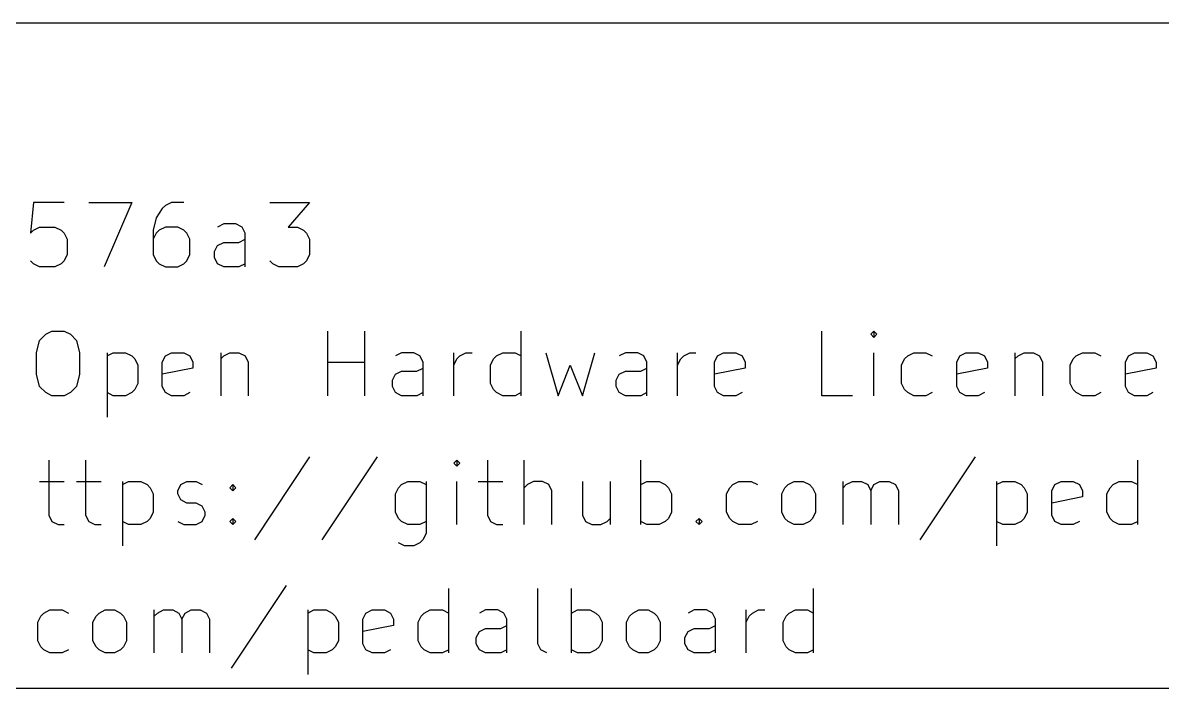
# Model space of a CAD drawing. Extents: x 0.4 to 11.3, y -7.9 to -0.4.
# Drawn here: x 7.691 to 8.736, y -7.146 to -6.536 of the extents above; entities that cross this region are included whole.
import ezdxf

# ---------------------------------------------------------------- set-up
doc = ezdxf.new("R2010")
doc.units = 0
doc.header["$MEASUREMENT"] = 0
doc.layers.add('RED2', color=1, linetype='CONTINUOUS')

msp = doc.modelspace()

# ---------------------------------------------------------------- linework, layer by layer
at = {"layer": 'RED2', "linetype": 'CONTINUOUS'}
for p, q in [((6.9686, -6.5357), (11.2206, -6.5357)), ((7.7008, -6.7005), (7.698, -6.7286)), ((7.7289, -6.7005), (7.7008, -6.7005)), ((7.7514, -6.7005), (7.7908, -6.7005)), ((7.7908, -6.7005), (7.7655, -6.7596)), ((7.8189, -6.7061), (7.8133, -6.7146)), ((7.8217, -6.7033), (7.8189, -6.7061)), ((7.8274, -6.7005), (7.8217, -6.7033)), ((7.8386, -6.7005), (7.8274, -6.7005)), ((7.9174, -6.7005), (7.9539, -6.7005)), ((7.9539, -6.7005), (7.9342, -6.723)), ((7.8133, -6.7146), (7.8105, -6.7258)), ((7.698, -6.7286), (7.7008, -6.7258)), ((7.7008, -6.7258), (7.7064, -6.723)), ((7.7064, -6.723), (7.7205, -6.723)), ((7.7205, -6.723), (7.7261, -6.7258)), ((7.7261, -6.7258), (7.7289, -6.7286)), ((7.8105, -6.7258), (7.8105, -6.7483)), ((7.8161, -6.7258), (7.8133, -6.7286)), ((7.8217, -6.723), (7.8161, -6.7258)), ((7.833, -6.723), (7.8217, -6.723)), ((7.8386, -6.7258), (7.833, -6.723)), ((7.8414, -6.7286), (7.8386, -6.7258)), ((7.8752, -6.7202), (7.8696, -6.723)), ((7.8864, -6.7202), (7.8752, -6.7202)), ((7.892, -6.723), (7.8864, -6.7202)), ((7.8949, -6.7286), (7.892, -6.723)), ((7.9342, -6.723), (7.9427, -6.723)), ((7.9427, -6.723), (7.9483, -6.7258)), ((7.9483, -6.7258), (7.9511, -6.7286)), ((7.7289, -6.7286), (7.7318, -6.7343)), ((7.7318, -6.7343), (7.7318, -6.7483)), ((7.8133, -6.7286), (7.8105, -6.7343)), ((7.8442, -6.7343), (7.8414, -6.7286)), ((7.8442, -6.7483), (7.8442, -6.7343)), ((7.8696, -6.7399), (7.8752, -6.7371)), ((7.8752, -6.7371), (7.8892, -6.7371)), ((7.8892, -6.7371), (7.8949, -6.7343)), ((7.8949, -6.7596), (7.8949, -6.7286)), ((7.9511, -6.7286), (7.9539, -6.7343)), ((7.9539, -6.7343), (7.9539, -6.7483)), ((7.7318, -6.7483), (7.7289, -6.754)), ((7.8105, -6.7483), (7.8133, -6.754)), ((7.8414, -6.754), (7.8442, -6.7483)), ((7.8667, -6.7455), (7.8696, -6.7399)), ((7.8667, -6.7511), (7.8667, -6.7455)), ((7.9539, -6.7483), (7.9511, -6.754)), ((7.7008, -6.7568), (7.698, -6.754)), ((7.7064, -6.7596), (7.7008, -6.7568)), ((7.7261, -6.7568), (7.7205, -6.7596)), ((7.7289, -6.754), (7.7261, -6.7568)), ((7.8133, -6.754), (7.8161, -6.7568)), ((7.8161, -6.7568), (7.8217, -6.7596)), ((7.833, -6.7596), (7.8386, -6.7568)), ((7.8386, -6.7568), (7.8414, -6.754)), ((7.8696, -6.7568), (7.8667, -6.7511)), ((7.8752, -6.7596), (7.8696, -6.7568)), ((7.8949, -6.7568), (7.8892, -6.7596)), ((7.9202, -6.7568), (7.9174, -6.754)), ((7.9258, -6.7596), (7.9202, -6.7568)), ((7.9483, -6.7568), (7.9427, -6.7596)), ((7.9511, -6.754), (7.9483, -6.7568)), ((7.7205, -6.7596), (7.7064, -6.7596)), ((7.8217, -6.7596), (7.833, -6.7596)), ((7.8892, -6.7596), (7.8752, -6.7596)), ((7.9427, -6.7596), (7.9258, -6.7596)), ((7.7064, -6.8271), (7.7121, -6.8214)), ((7.7121, -6.8214), (7.7177, -6.8186)), ((7.7177, -6.8186), (7.7289, -6.8186)), ((7.7289, -6.8186), (7.7346, -6.8214)), ((7.7346, -6.8214), (7.7402, -6.8271)), ((7.9708, -6.8777), (7.9708, -6.8186)), ((8.0045, -6.8777), (8.0045, -6.8186)), ((8.1479, -6.8777), (8.1479, -6.8186)), ((8.4235, -6.8777), (8.4235, -6.8186)), ((8.4713, -6.8186), (8.4685, -6.8214)), ((8.4685, -6.8214), (8.4713, -6.8243)), ((8.4741, -6.8214), (8.4713, -6.8186)), ((8.4713, -6.8186), (8.4713, -6.8243)), ((8.4713, -6.8243), (8.4741, -6.8214)), ((7.7036, -6.8383), (7.7064, -6.8271)), ((7.7402, -6.8271), (7.743, -6.8383)), ((7.7036, -6.858), (7.7036, -6.8383)), ((7.743, -6.8383), (7.743, -6.858)), ((7.7683, -6.8383), (7.7683, -6.8974)), ((7.7683, -6.8411), (7.7739, -6.8383)), ((7.7739, -6.8383), (7.7852, -6.8383)), ((7.7852, -6.8383), (7.7908, -6.8411)), ((7.7908, -6.8411), (7.7936, -6.8439)), ((7.8189, -6.8468), (7.8217, -6.8411)), ((7.8217, -6.8411), (7.8274, -6.8383)), ((7.8274, -6.8383), (7.8386, -6.8383)), ((7.8386, -6.8383), (7.8442, -6.8411)), ((7.8442, -6.8411), (7.847, -6.8468)), ((7.8724, -6.8383), (7.8724, -6.8777)), ((7.8724, -6.8439), (7.8752, -6.8411)), ((7.8752, -6.8411), (7.8808, -6.8383)), ((7.8808, -6.8383), (7.8892, -6.8383)), ((7.8892, -6.8383), (7.8949, -6.8411)), ((7.8949, -6.8411), (7.8977, -6.8468)), ((8.0383, -6.8383), (8.0326, -6.8411)), ((8.0495, -6.8383), (8.0383, -6.8383)), ((8.0551, -6.8411), (8.0495, -6.8383)), ((8.058, -6.8468), (8.0551, -6.8411)), ((8.0861, -6.8777), (8.0861, -6.8383)), ((8.0889, -6.8439), (8.0917, -6.8411)), ((8.0917, -6.8411), (8.0973, -6.8383)), ((8.0973, -6.8383), (8.1029, -6.8383)), ((8.1226, -6.8439), (8.1254, -6.8411)), ((8.1254, -6.8411), (8.1311, -6.8383)), ((8.1311, -6.8383), (8.1423, -6.8383)), ((8.1423, -6.8383), (8.1479, -6.8411)), ((8.1704, -6.8383), (8.1817, -6.8777)), ((8.2042, -6.8777), (8.2154, -6.8383)), ((8.2436, -6.8383), (8.2379, -6.8411)), ((8.2548, -6.8383), (8.2436, -6.8383)), ((8.2604, -6.8411), (8.2548, -6.8383)), ((8.2632, -6.8468), (8.2604, -6.8411)), ((8.2914, -6.8777), (8.2914, -6.8383)), ((8.2942, -6.8439), (8.297, -6.8411)), ((8.297, -6.8411), (8.3026, -6.8383)), ((8.3026, -6.8383), (8.3082, -6.8383)), ((8.3251, -6.8468), (8.3279, -6.8411)), ((8.3279, -6.8411), (8.3335, -6.8383)), ((8.3335, -6.8383), (8.3448, -6.8383)), ((8.3448, -6.8383), (8.3504, -6.8411)), ((8.3504, -6.8411), (8.3532, -6.8468)), ((8.4713, -6.8777), (8.4713, -6.8383)), ((8.4995, -6.8439), (8.5023, -6.8411)), ((8.5023, -6.8411), (8.5079, -6.8383)), ((8.5079, -6.8383), (8.5191, -6.8383)), ((8.5191, -6.8383), (8.5248, -6.8411)), ((8.5473, -6.8468), (8.5501, -6.8411)), ((8.5501, -6.8411), (8.5557, -6.8383)), ((8.5557, -6.8383), (8.567, -6.8383)), ((8.567, -6.8383), (8.5726, -6.8411)), ((8.5726, -6.8411), (8.5754, -6.8468)), ((8.6007, -6.8383), (8.6007, -6.8777)), ((8.6007, -6.8439), (8.6035, -6.8411)), ((8.6035, -6.8411), (8.6091, -6.8383)), ((8.6091, -6.8383), (8.6176, -6.8383)), ((8.6176, -6.8383), (8.6232, -6.8411)), ((8.6232, -6.8411), (8.626, -6.8468)), ((8.6541, -6.8439), (8.6569, -6.8411)), ((8.6569, -6.8411), (8.6626, -6.8383)), ((8.6626, -6.8383), (8.6738, -6.8383)), ((8.6738, -6.8383), (8.6794, -6.8411)), ((8.7019, -6.8468), (8.7047, -6.8411)), ((8.7047, -6.8411), (8.7104, -6.8383)), ((8.7104, -6.8383), (8.7216, -6.8383)), ((8.7216, -6.8383), (8.7272, -6.8411)), ((8.7272, -6.8411), (8.7301, -6.8468)), ((7.7936, -6.8439), (7.7964, -6.8496)), ((7.7964, -6.8496), (7.7964, -6.8664)), ((7.8189, -6.8693), (7.8189, -6.8468)), ((7.847, -6.8524), (7.8189, -6.858)), ((7.847, -6.8468), (7.847, -6.8524)), ((7.8977, -6.8468), (7.8977, -6.8777)), ((7.9708, -6.8468), (8.0045, -6.8468)), ((8.0523, -6.8552), (8.058, -6.8524)), ((8.058, -6.8777), (8.058, -6.8468)), ((8.0861, -6.8496), (8.0889, -6.8439)), ((8.1198, -6.8496), (8.1226, -6.8439)), ((8.1198, -6.8664), (8.1198, -6.8496)), ((8.1817, -6.8777), (8.1929, -6.8496)), ((8.1929, -6.8496), (8.2042, -6.8777)), ((8.2576, -6.8552), (8.2632, -6.8524)), ((8.2632, -6.8777), (8.2632, -6.8468)), ((8.2914, -6.8496), (8.2942, -6.8439)), ((8.3251, -6.8693), (8.3251, -6.8468)), ((8.3532, -6.8524), (8.3251, -6.858)), ((8.3532, -6.8468), (8.3532, -6.8524)), ((8.4966, -6.8496), (8.4995, -6.8439)), ((8.4966, -6.8664), (8.4966, -6.8496)), ((8.5473, -6.8693), (8.5473, -6.8468)), ((8.5754, -6.8524), (8.5473, -6.858)), ((8.5754, -6.8468), (8.5754, -6.8524)), ((8.626, -6.8468), (8.626, -6.8777)), ((8.6513, -6.8496), (8.6541, -6.8439)), ((8.6513, -6.8664), (8.6513, -6.8496)), ((8.7019, -6.8693), (8.7019, -6.8468)), ((8.7301, -6.8524), (8.7019, -6.858)), ((8.7301, -6.8468), (8.7301, -6.8524)), ((7.7064, -6.8693), (7.7036, -6.858)), ((7.743, -6.858), (7.7402, -6.8693)), ((8.0298, -6.8636), (8.0326, -6.858)), ((8.0298, -6.8693), (8.0298, -6.8636)), ((8.0326, -6.858), (8.0383, -6.8552)), ((8.0383, -6.8552), (8.0523, -6.8552)), ((8.2351, -6.8636), (8.2379, -6.858)), ((8.2351, -6.8693), (8.2351, -6.8636)), ((8.2379, -6.858), (8.2436, -6.8552)), ((8.2436, -6.8552), (8.2576, -6.8552)), ((7.7121, -6.8749), (7.7064, -6.8693)), ((7.7402, -6.8693), (7.7346, -6.8749)), ((7.7936, -6.8721), (7.7908, -6.8749)), ((7.7964, -6.8664), (7.7936, -6.8721)), ((7.8217, -6.8749), (7.8189, -6.8693)), ((8.0326, -6.8749), (8.0298, -6.8693)), ((8.1226, -6.8721), (8.1198, -6.8664)), ((8.1254, -6.8749), (8.1226, -6.8721)), ((8.2379, -6.8749), (8.2351, -6.8693)), ((8.3279, -6.8749), (8.3251, -6.8693)), ((8.4995, -6.8721), (8.4966, -6.8664)), ((8.5023, -6.8749), (8.4995, -6.8721)), ((8.5501, -6.8749), (8.5473, -6.8693)), ((8.6541, -6.8721), (8.6513, -6.8664)), ((8.6569, -6.8749), (8.6541, -6.8721)), ((8.7047, -6.8749), (8.7019, -6.8693)), ((7.7177, -6.8777), (7.7121, -6.8749)), ((7.7289, -6.8777), (7.7177, -6.8777)), ((7.7346, -6.8749), (7.7289, -6.8777)), ((7.7739, -6.8777), (7.7683, -6.8749)), ((7.7852, -6.8777), (7.7739, -6.8777)), ((7.7908, -6.8749), (7.7852, -6.8777)), ((7.8274, -6.8777), (7.8217, -6.8749)), ((7.8386, -6.8777), (7.8274, -6.8777)), ((7.8442, -6.8749), (7.8386, -6.8777)), ((8.0383, -6.8777), (8.0326, -6.8749)), ((8.0523, -6.8777), (8.0383, -6.8777)), ((8.058, -6.8749), (8.0523, -6.8777)), ((8.1311, -6.8777), (8.1254, -6.8749)), ((8.1423, -6.8777), (8.1311, -6.8777)), ((8.1479, -6.8749), (8.1423, -6.8777)), ((8.2436, -6.8777), (8.2379, -6.8749)), ((8.2576, -6.8777), (8.2436, -6.8777)), ((8.2632, -6.8749), (8.2576, -6.8777)), ((8.3335, -6.8777), (8.3279, -6.8749)), ((8.3448, -6.8777), (8.3335, -6.8777)), ((8.3504, -6.8749), (8.3448, -6.8777)), ((8.4517, -6.8777), (8.4235, -6.8777)), ((8.5079, -6.8777), (8.5023, -6.8749)), ((8.5191, -6.8777), (8.5079, -6.8777)), ((8.5248, -6.8749), (8.5191, -6.8777)), ((8.5557, -6.8777), (8.5501, -6.8749)), ((8.567, -6.8777), (8.5557, -6.8777)), ((8.5726, -6.8749), (8.567, -6.8777)), ((8.6626, -6.8777), (8.6569, -6.8749)), ((8.6738, -6.8777), (8.6626, -6.8777)), ((8.6794, -6.8749), (8.6738, -6.8777)), ((8.7104, -6.8777), (8.7047, -6.8749)), ((8.7216, -6.8777), (8.7104, -6.8777)), ((8.7272, -6.8749), (8.7216, -6.8777)), ((7.7149, -6.9367), (7.7149, -6.9874)), ((7.7486, -6.9367), (7.7486, -6.9874)), ((7.9539, -6.9339), (7.9033, -7.0099)), ((8.0158, -6.9339), (7.9651, -7.0099)), ((8.0889, -6.9367), (8.0861, -6.9396)), ((8.0917, -6.9396), (8.0889, -6.9367)), ((8.0889, -6.9367), (8.0889, -6.9424)), ((8.117, -6.9367), (8.117, -6.9874)), ((8.1507, -6.9958), (8.1507, -6.9367)), ((8.2576, -6.9958), (8.2576, -6.9367)), ((8.5641, -6.9339), (8.5135, -7.0099)), ((8.7132, -6.9958), (8.7132, -6.9367)), ((8.0861, -6.9396), (8.0889, -6.9424)), ((8.0889, -6.9424), (8.0917, -6.9396)), ((7.7064, -6.9564), (7.7289, -6.9564)), ((7.7402, -6.9564), (7.7627, -6.9564)), ((7.7824, -6.9564), (7.7824, -7.0155)), ((7.7824, -6.9592), (7.788, -6.9564)), ((7.788, -6.9564), (7.7992, -6.9564)), ((7.7992, -6.9564), (7.8049, -6.9592)), ((7.8358, -6.9592), (7.8414, -6.9564)), ((7.8414, -6.9564), (7.8499, -6.9564)), ((7.8499, -6.9564), (7.8555, -6.9592)), ((8.0383, -6.9592), (8.0439, -6.9564)), ((8.0439, -6.9564), (8.0551, -6.9564)), ((8.0551, -6.9564), (8.0608, -6.9592)), ((8.0608, -6.9564), (8.0608, -7.0042)), ((8.0889, -6.9958), (8.0889, -6.9564)), ((8.1086, -6.9564), (8.1311, -6.9564)), ((8.1592, -6.9564), (8.1536, -6.9592)), ((8.1676, -6.9564), (8.1592, -6.9564)), ((8.1732, -6.9592), (8.1676, -6.9564)), ((8.2042, -6.9564), (8.2042, -6.9874)), ((8.2295, -6.9564), (8.2295, -6.9958)), ((8.2576, -6.9592), (8.2632, -6.9564)), ((8.2632, -6.9564), (8.2745, -6.9564)), ((8.2745, -6.9564), (8.2801, -6.9592)), ((8.342, -6.9592), (8.3476, -6.9564)), ((8.3476, -6.9564), (8.3588, -6.9564)), ((8.3588, -6.9564), (8.3645, -6.9592)), ((8.3926, -6.9592), (8.3982, -6.9564)), ((8.3982, -6.9564), (8.4066, -6.9564)), ((8.4066, -6.9564), (8.4123, -6.9592)), ((8.4432, -6.9958), (8.4432, -6.9564)), ((8.446, -6.9592), (8.4516, -6.9564)), ((8.4516, -6.9564), (8.4601, -6.9564)), ((8.4601, -6.9564), (8.4657, -6.9592)), ((8.4713, -6.9592), (8.4769, -6.9564)), ((8.4769, -6.9564), (8.4854, -6.9564)), ((8.4854, -6.9564), (8.491, -6.9592)), ((8.5838, -6.9564), (8.5838, -7.0155)), ((8.5838, -6.9592), (8.5894, -6.9564)), ((8.5894, -6.9564), (8.6007, -6.9564)), ((8.6007, -6.9564), (8.6063, -6.9592)), ((8.6372, -6.9592), (8.6429, -6.9564)), ((8.6429, -6.9564), (8.6541, -6.9564)), ((8.6541, -6.9564), (8.6597, -6.9592)), ((8.6907, -6.9592), (8.6963, -6.9564)), ((8.6963, -6.9564), (8.7075, -6.9564)), ((8.7075, -6.9564), (8.7132, -6.9592)), ((7.8049, -6.9592), (7.8077, -6.9621)), ((7.8077, -6.9621), (7.8105, -6.9677)), ((7.8105, -6.9677), (7.8105, -6.9846)), ((7.833, -6.9649), (7.8358, -6.9592)), ((7.833, -6.9677), (7.833, -6.9649)), ((7.8358, -6.9733), (7.833, -6.9677)), ((7.8808, -6.9621), (7.8836, -6.9592)), ((7.8836, -6.9649), (7.8808, -6.9621)), ((7.8836, -6.9592), (7.8864, -6.9621)), ((7.8836, -6.9592), (7.8836, -6.9649)), ((7.8864, -6.9621), (7.8836, -6.9649)), ((8.0326, -6.9677), (8.0355, -6.9621)), ((8.0326, -6.9846), (8.0326, -6.9677)), ((8.0355, -6.9621), (8.0383, -6.9592)), ((8.1536, -6.9592), (8.1507, -6.9621)), ((8.1761, -6.9649), (8.1732, -6.9592)), ((8.1761, -6.9958), (8.1761, -6.9649)), ((8.2801, -6.9592), (8.2829, -6.9621)), ((8.2829, -6.9621), (8.2857, -6.9677)), ((8.2857, -6.9677), (8.2857, -6.9846)), ((8.3363, -6.9677), (8.3392, -6.9621)), ((8.3363, -6.9846), (8.3363, -6.9677)), ((8.3392, -6.9621), (8.342, -6.9592)), ((8.387, -6.9677), (8.3898, -6.9621)), ((8.387, -6.9846), (8.387, -6.9677)), ((8.3898, -6.9621), (8.3926, -6.9592)), ((8.4123, -6.9592), (8.4151, -6.9621)), ((8.4151, -6.9621), (8.4179, -6.9677)), ((8.4179, -6.9677), (8.4179, -6.9846)), ((8.4432, -6.9621), (8.446, -6.9592)), ((8.4657, -6.9592), (8.4685, -6.9649)), ((8.4685, -6.9649), (8.4713, -6.9592)), ((8.4685, -6.9649), (8.4685, -6.9958)), ((8.491, -6.9592), (8.4938, -6.9649)), ((8.4938, -6.9649), (8.4938, -6.9958)), ((8.6063, -6.9592), (8.6091, -6.9621)), ((8.6091, -6.9621), (8.6119, -6.9677)), ((8.6119, -6.9677), (8.6119, -6.9846)), ((8.6344, -6.9649), (8.6372, -6.9592)), ((8.6344, -6.9874), (8.6344, -6.9649)), ((8.6597, -6.9592), (8.6626, -6.9649)), ((8.6626, -6.9649), (8.6626, -6.9705)), ((8.685, -6.9677), (8.6879, -6.9621)), ((8.685, -6.9846), (8.685, -6.9677)), ((8.6879, -6.9621), (8.6907, -6.9592)), ((7.8414, -6.9761), (7.8358, -6.9733)), ((7.8499, -6.9761), (7.8414, -6.9761)), ((7.8555, -6.9789), (7.8499, -6.9761)), ((8.6626, -6.9705), (8.6344, -6.9761)), ((7.7149, -6.9874), (7.7177, -6.993)), ((7.7486, -6.9874), (7.7514, -6.993)), ((7.8105, -6.9846), (7.8077, -6.9902)), ((7.8583, -6.9846), (7.8555, -6.9789)), ((7.8555, -6.993), (7.8583, -6.9874)), ((7.8583, -6.9874), (7.8583, -6.9846)), ((8.0355, -6.9902), (8.0326, -6.9846)), ((8.117, -6.9874), (8.1198, -6.993)), ((8.2042, -6.9874), (8.207, -6.993)), ((8.2857, -6.9846), (8.2829, -6.9902)), ((8.3392, -6.9902), (8.3363, -6.9846)), ((8.3898, -6.9902), (8.387, -6.9846)), ((8.4179, -6.9846), (8.4151, -6.9902)), ((8.6119, -6.9846), (8.6091, -6.9902)), ((8.6372, -6.993), (8.6344, -6.9874)), ((8.6879, -6.9902), (8.685, -6.9846)), ((7.7177, -6.993), (7.7233, -6.9958)), ((7.7233, -6.9958), (7.7289, -6.9958)), ((7.7514, -6.993), (7.7571, -6.9958)), ((7.7571, -6.9958), (7.7627, -6.9958)), ((7.788, -6.9958), (7.7824, -6.993)), ((7.7992, -6.9958), (7.788, -6.9958)), ((7.8049, -6.993), (7.7992, -6.9958)), ((7.8077, -6.9902), (7.8049, -6.993)), ((7.833, -6.993), (7.8386, -6.9958)), ((7.8386, -6.9958), (7.8499, -6.9958)), ((7.8499, -6.9958), (7.8555, -6.993)), ((7.8808, -6.993), (7.8836, -6.9902)), ((7.8836, -6.9958), (7.8808, -6.993)), ((7.8836, -6.9902), (7.8864, -6.993)), ((7.8836, -6.9902), (7.8836, -6.9958)), ((7.8864, -6.993), (7.8836, -6.9958)), ((8.0383, -6.993), (8.0355, -6.9902)), ((8.0439, -6.9958), (8.0383, -6.993)), ((8.0551, -6.9958), (8.0439, -6.9958)), ((8.0608, -6.993), (8.0551, -6.9958)), ((8.1198, -6.993), (8.1254, -6.9958)), ((8.1254, -6.9958), (8.1311, -6.9958)), ((8.207, -6.993), (8.2126, -6.9958)), ((8.2126, -6.9958), (8.2211, -6.9958)), ((8.2211, -6.9958), (8.2267, -6.993)), ((8.2267, -6.993), (8.2295, -6.9902)), ((8.2632, -6.9958), (8.2576, -6.993)), ((8.2745, -6.9958), (8.2632, -6.9958)), ((8.2801, -6.993), (8.2745, -6.9958)), ((8.2829, -6.9902), (8.2801, -6.993)), ((8.3082, -6.993), (8.311, -6.9902)), ((8.311, -6.9958), (8.3082, -6.993)), ((8.311, -6.9902), (8.3138, -6.993)), ((8.311, -6.9902), (8.311, -6.9958)), ((8.3138, -6.993), (8.311, -6.9958)), ((8.342, -6.993), (8.3392, -6.9902)), ((8.3476, -6.9958), (8.342, -6.993)), ((8.3588, -6.9958), (8.3476, -6.9958)), ((8.3645, -6.993), (8.3588, -6.9958)), ((8.3926, -6.993), (8.3898, -6.9902)), ((8.3982, -6.9958), (8.3926, -6.993)), ((8.4066, -6.9958), (8.3982, -6.9958)), ((8.4123, -6.993), (8.4066, -6.9958)), ((8.4151, -6.9902), (8.4123, -6.993)), ((8.5894, -6.9958), (8.5838, -6.993)), ((8.6007, -6.9958), (8.5894, -6.9958)), ((8.6063, -6.993), (8.6007, -6.9958)), ((8.6091, -6.9902), (8.6063, -6.993)), ((8.6429, -6.9958), (8.6372, -6.993)), ((8.6541, -6.9958), (8.6429, -6.9958)), ((8.6597, -6.993), (8.6541, -6.9958)), ((8.6907, -6.993), (8.6879, -6.9902)), ((8.6963, -6.9958), (8.6907, -6.993)), ((8.7075, -6.9958), (8.6963, -6.9958)), ((8.7132, -6.993), (8.7075, -6.9958)), ((8.0579, -7.0099), (8.0551, -7.0127)), ((8.0608, -7.0042), (8.0579, -7.0099)), ((8.0411, -7.0155), (8.0355, -7.0127)), ((8.0495, -7.0155), (8.0411, -7.0155)), ((8.0551, -7.0127), (8.0495, -7.0155)), ((7.9325, -7.0517), (7.8819, -7.1277)), ((8.0815, -7.1136), (8.0815, -7.0545)), ((8.1631, -7.1052), (8.1631, -7.0545)), ((8.194, -7.1136), (8.194, -7.0545)), ((8.4161, -7.1136), (8.4161, -7.0545)), ((7.7047, -7.0855), (7.7075, -7.0799)), ((7.7075, -7.0799), (7.7103, -7.077)), ((7.7103, -7.077), (7.7159, -7.0742)), ((7.7159, -7.0742), (7.7272, -7.0742)), ((7.7272, -7.0742), (7.7328, -7.077)), ((7.7553, -7.0855), (7.7581, -7.0799)), ((7.7581, -7.0799), (7.7609, -7.077)), ((7.7609, -7.077), (7.7666, -7.0742)), ((7.7666, -7.0742), (7.775, -7.0742)), ((7.775, -7.0742), (7.7806, -7.077)), ((7.7806, -7.077), (7.7834, -7.0799)), ((7.7834, -7.0799), (7.7862, -7.0855)), ((7.8115, -7.1136), (7.8115, -7.0742)), ((7.8115, -7.0799), (7.8144, -7.077)), ((7.8144, -7.077), (7.82, -7.0742)), ((7.82, -7.0742), (7.8284, -7.0742)), ((7.8284, -7.0742), (7.834, -7.077)), ((7.834, -7.077), (7.8369, -7.0827)), ((7.8369, -7.0827), (7.8397, -7.077)), ((7.8369, -7.0827), (7.8369, -7.1136)), ((7.8397, -7.077), (7.8453, -7.0742)), ((7.8453, -7.0742), (7.8537, -7.0742)), ((7.8537, -7.0742), (7.8594, -7.077)), ((7.8594, -7.077), (7.8622, -7.0827)), ((7.8622, -7.0827), (7.8622, -7.1136)), ((7.9522, -7.0742), (7.9522, -7.1333)), ((7.9522, -7.077), (7.9578, -7.0742)), ((7.9578, -7.0742), (7.969, -7.0742)), ((7.969, -7.0742), (7.9746, -7.077)), ((7.9746, -7.077), (7.9775, -7.0799)), ((7.9775, -7.0799), (7.9803, -7.0855)), ((8.0028, -7.0827), (8.0056, -7.077)), ((8.0028, -7.1052), (8.0028, -7.0827)), ((8.0056, -7.077), (8.0112, -7.0742)), ((8.0112, -7.0742), (8.0225, -7.0742)), ((8.0225, -7.0742), (8.0281, -7.077)), ((8.0281, -7.077), (8.0309, -7.0827)), ((8.0309, -7.0827), (8.0309, -7.0883)), ((8.0534, -7.0855), (8.0562, -7.0799)), ((8.0562, -7.0799), (8.059, -7.077)), ((8.059, -7.077), (8.0646, -7.0742)), ((8.0646, -7.0742), (8.0759, -7.0742)), ((8.0759, -7.0742), (8.0815, -7.077)), ((8.1153, -7.0742), (8.1096, -7.077)), ((8.1265, -7.0742), (8.1153, -7.0742)), ((8.1321, -7.077), (8.1265, -7.0742)), ((8.1349, -7.0827), (8.1321, -7.077)), ((8.1349, -7.1136), (8.1349, -7.0827)), ((8.194, -7.077), (8.1996, -7.0742)), ((8.1996, -7.0742), (8.2109, -7.0742)), ((8.2109, -7.0742), (8.2165, -7.077)), ((8.2165, -7.077), (8.2193, -7.0799)), ((8.2193, -7.0799), (8.2221, -7.0855)), ((8.2446, -7.0855), (8.2474, -7.0799)), ((8.2474, -7.0799), (8.2502, -7.077)), ((8.2502, -7.077), (8.2559, -7.0742)), ((8.2559, -7.0742), (8.2643, -7.0742)), ((8.2643, -7.0742), (8.2699, -7.077)), ((8.2699, -7.077), (8.2727, -7.0799)), ((8.2727, -7.0799), (8.2755, -7.0855)), ((8.3065, -7.0742), (8.3009, -7.077)), ((8.3177, -7.0742), (8.3065, -7.0742)), ((8.3233, -7.077), (8.3177, -7.0742)), ((8.3262, -7.0827), (8.3233, -7.077)), ((8.3262, -7.1136), (8.3262, -7.0827)), ((8.3543, -7.1136), (8.3543, -7.0742)), ((8.3543, -7.0855), (8.3571, -7.0799)), ((8.3571, -7.0799), (8.3599, -7.077)), ((8.3599, -7.077), (8.3655, -7.0742)), ((8.3655, -7.0742), (8.3712, -7.0742)), ((8.388, -7.0855), (8.3908, -7.0799)), ((8.3908, -7.0799), (8.3936, -7.077)), ((8.3936, -7.077), (8.3993, -7.0742)), ((8.3993, -7.0742), (8.4105, -7.0742)), ((8.4105, -7.0742), (8.4161, -7.077)), ((7.7047, -7.1024), (7.7047, -7.0855)), ((7.7553, -7.1024), (7.7553, -7.0855)), ((7.7862, -7.0855), (7.7862, -7.1024)), ((7.9803, -7.0855), (7.9803, -7.1024)), ((8.0309, -7.0883), (8.0028, -7.0939)), ((8.0534, -7.1024), (8.0534, -7.0855)), ((8.1096, -7.0939), (8.1153, -7.0911)), ((8.1153, -7.0911), (8.1293, -7.0911)), ((8.1293, -7.0911), (8.1349, -7.0883)), ((8.2221, -7.0855), (8.2221, -7.1024)), ((8.2446, -7.1024), (8.2446, -7.0855)), ((8.2755, -7.0855), (8.2755, -7.1024)), ((8.3009, -7.0939), (8.3065, -7.0911)), ((8.3065, -7.0911), (8.3205, -7.0911)), ((8.3205, -7.0911), (8.3262, -7.0883)), ((8.388, -7.1024), (8.388, -7.0855)), ((7.7075, -7.108), (7.7047, -7.1024)), ((7.7581, -7.108), (7.7553, -7.1024)), ((7.7862, -7.1024), (7.7834, -7.108)), ((7.9803, -7.1024), (7.9775, -7.108)), ((8.0562, -7.108), (8.0534, -7.1024)), ((8.1068, -7.0995), (8.1096, -7.0939)), ((8.1068, -7.1052), (8.1068, -7.0995)), ((8.2221, -7.1024), (8.2193, -7.108)), ((8.2474, -7.108), (8.2446, -7.1024)), ((8.2755, -7.1024), (8.2727, -7.108)), ((8.298, -7.0995), (8.3009, -7.0939)), ((8.298, -7.1052), (8.298, -7.0995)), ((8.3908, -7.108), (8.388, -7.1024)), ((7.7103, -7.1108), (7.7075, -7.108)), ((7.7159, -7.1136), (7.7103, -7.1108)), ((7.7272, -7.1136), (7.7159, -7.1136)), ((7.7328, -7.1108), (7.7272, -7.1136)), ((7.7609, -7.1108), (7.7581, -7.108)), ((7.7666, -7.1136), (7.7609, -7.1108)), ((7.775, -7.1136), (7.7666, -7.1136)), ((7.7806, -7.1108), (7.775, -7.1136)), ((7.7834, -7.108), (7.7806, -7.1108)), ((7.9578, -7.1136), (7.9522, -7.1108)), ((7.969, -7.1136), (7.9578, -7.1136)), ((7.9746, -7.1108), (7.969, -7.1136)), ((7.9775, -7.108), (7.9746, -7.1108)), ((8.0056, -7.1108), (8.0028, -7.1052)), ((8.0112, -7.1136), (8.0056, -7.1108)), ((8.0225, -7.1136), (8.0112, -7.1136)), ((8.0281, -7.1108), (8.0225, -7.1136)), ((8.059, -7.1108), (8.0562, -7.108)), ((8.0646, -7.1136), (8.059, -7.1108)), ((8.0759, -7.1136), (8.0646, -7.1136)), ((8.0815, -7.1108), (8.0759, -7.1136)), ((8.1096, -7.1108), (8.1068, -7.1052)), ((8.1153, -7.1136), (8.1096, -7.1108)), ((8.1293, -7.1136), (8.1153, -7.1136)), ((8.1349, -7.1108), (8.1293, -7.1136)), ((8.1659, -7.1108), (8.1631, -7.1052)), ((8.1715, -7.1136), (8.1659, -7.1108)), ((8.1996, -7.1136), (8.194, -7.1108)), ((8.2109, -7.1136), (8.1996, -7.1136)), ((8.2165, -7.1108), (8.2109, -7.1136)), ((8.2193, -7.108), (8.2165, -7.1108)), ((8.2502, -7.1108), (8.2474, -7.108)), ((8.2559, -7.1136), (8.2502, -7.1108)), ((8.2643, -7.1136), (8.2559, -7.1136)), ((8.2699, -7.1108), (8.2643, -7.1136)), ((8.2727, -7.108), (8.2699, -7.1108)), ((8.3009, -7.1108), (8.298, -7.1052)), ((8.3065, -7.1136), (8.3009, -7.1108)), ((8.3205, -7.1136), (8.3065, -7.1136)), ((8.3262, -7.1108), (8.3205, -7.1136)), ((8.3936, -7.1108), (8.3908, -7.108)), ((8.3993, -7.1136), (8.3936, -7.1108)), ((8.4105, -7.1136), (8.3993, -7.1136)), ((8.4161, -7.1108), (8.4105, -7.1136)), ((6.9686, -7.146), (11.2206, -7.146))]:
    msp.add_line(p, q, dxfattribs=at)

doc.saveas('drawing.dxf')
